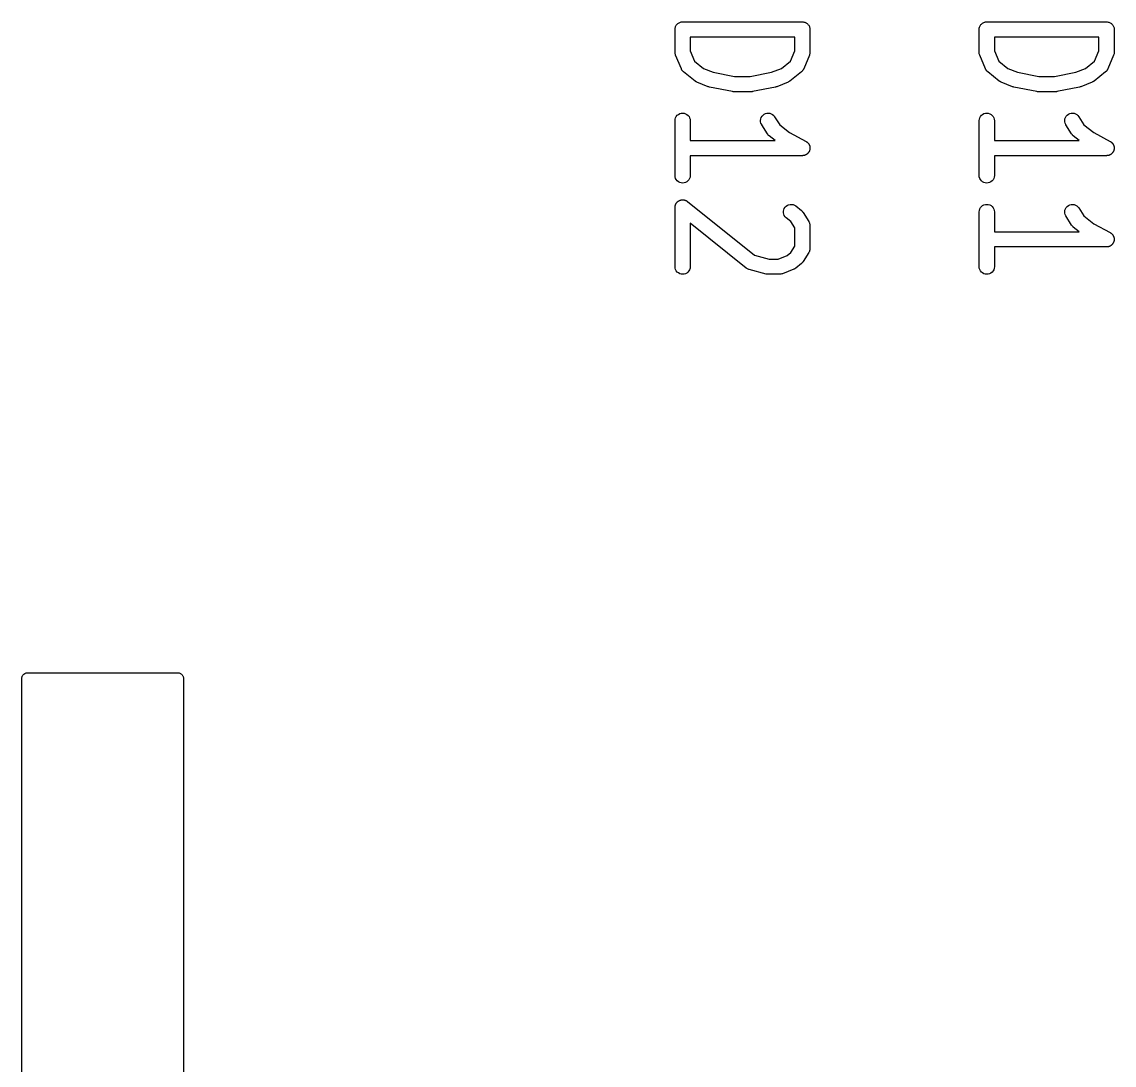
# Model space of a CAD drawing. Extents: x 100 to 142.1, y -108.7 to -91.2.
# Drawn here: x 99.95 to 109.07, y -99.98 to -91.27 of the extents above; entities that cross this region are included whole.
import ezdxf

# ---------------------------------------------------------------- set-up
doc = ezdxf.new("R2010")
doc.units = 0
doc.header["$MEASUREMENT"] = 0
doc.layers.add('BLACK', color=7, linetype='CONTINUOUS')

msp = doc.modelspace()

# ---------------------------------------------------------------- linework, layer by layer
at = {"layer": 'BLACK', "linetype": 'CONTINUOUS'}
for p, q in [((105.409, -91.304), (105.412, -91.2988)), ((105.412, -91.2988), (105.415, -91.2935)), ((105.415, -91.2932), (105.419, -91.2886)), ((105.415, -91.2933), (105.415, -91.2932)), ((105.415, -91.2935), (105.415, -91.2933)), ((105.419, -91.2886), (105.423, -91.284)), ((105.423, -91.2837), (105.428, -91.2799)), ((105.423, -91.2838), (105.423, -91.2837)), ((105.423, -91.284), (105.423, -91.2838)), ((105.428, -91.2799), (105.432, -91.2761)), ((105.432, -91.2761), (105.433, -91.276)), ((105.433, -91.2759), (105.438, -91.2731)), ((105.433, -91.276), (105.433, -91.2759)), ((105.438, -91.2731), (105.443, -91.2703)), ((105.443, -91.2703), (105.444, -91.2703)), ((105.444, -91.2702), (105.45, -91.2685)), ((105.444, -91.2703), (105.444, -91.2702)), ((105.45, -91.2685), (105.455, -91.2667)), ((105.455, -91.2667), (105.456, -91.2667)), ((105.456, -91.2667), (105.462, -91.2661)), ((105.456, -91.2667), (105.456, -91.2667)), ((105.462, -91.2661), (105.468, -91.2655)), ((105.468, -91.2655), (106.468, -91.2655)), ((106.468, -91.2655), (106.468, -91.2655)), ((106.468, -91.2655), (106.468, -91.2655)), ((106.468, -91.2655), (106.469, -91.2655)), ((106.468, -91.2655), (106.468, -91.2655)), ((106.469, -91.2655), (106.474, -91.2662)), ((106.474, -91.2662), (106.48, -91.2668)), ((106.48, -91.2668), (106.481, -91.2669)), ((106.481, -91.2669), (106.481, -91.2669)), ((106.481, -91.2669), (106.487, -91.2687)), ((106.487, -91.2687), (106.492, -91.2705)), ((106.492, -91.2705), (106.492, -91.2706)), ((106.492, -91.2706), (106.493, -91.2707)), ((106.493, -91.2707), (106.498, -91.2735)), ((106.498, -91.2735), (106.503, -91.2764)), ((106.503, -91.2764), (106.503, -91.2765)), ((106.503, -91.2765), (106.503, -91.2766)), ((106.503, -91.2766), (106.508, -91.2805)), ((106.508, -91.2805), (106.513, -91.2843)), ((106.513, -91.2843), (106.513, -91.2845)), ((106.513, -91.2845), (106.513, -91.2846)), ((106.513, -91.2846), (106.517, -91.2893)), ((106.517, -91.2893), (106.521, -91.2939)), ((106.521, -91.2939), (106.521, -91.2941)), ((106.521, -91.2941), (106.521, -91.2943)), ((106.521, -91.2943), (106.524, -91.2996)), ((106.524, -91.2996), (106.526, -91.3048)), ((107.949, -91.304), (107.952, -91.2988)), ((107.952, -91.2988), (107.955, -91.2935)), ((107.955, -91.2932), (107.959, -91.2886)), ((107.955, -91.2933), (107.955, -91.2932)), ((107.955, -91.2935), (107.955, -91.2933)), ((107.959, -91.2886), (107.963, -91.284)), ((107.963, -91.2837), (107.968, -91.2799)), ((107.963, -91.2838), (107.963, -91.2837)), ((107.963, -91.284), (107.963, -91.2838)), ((107.968, -91.2799), (107.972, -91.2761)), ((107.972, -91.2761), (107.973, -91.276)), ((107.973, -91.2759), (107.978, -91.2731)), ((107.973, -91.276), (107.973, -91.2759)), ((107.978, -91.2731), (107.983, -91.2703)), ((107.983, -91.2703), (107.984, -91.2703)), ((107.984, -91.2702), (107.99, -91.2685)), ((107.984, -91.2703), (107.984, -91.2702)), ((107.99, -91.2685), (107.995, -91.2667)), ((107.995, -91.2667), (107.996, -91.2667)), ((107.996, -91.2667), (108.002, -91.2661)), ((107.996, -91.2667), (107.996, -91.2667)), ((108.002, -91.2661), (108.008, -91.2655)), ((108.008, -91.2655), (109.008, -91.2655)), ((109.008, -91.2655), (109.008, -91.2655)), ((109.008, -91.2655), (109.008, -91.2655)), ((109.008, -91.2655), (109.009, -91.2655)), ((109.008, -91.2655), (109.008, -91.2655)), ((109.009, -91.2655), (109.014, -91.2662)), ((109.014, -91.2662), (109.02, -91.2668)), ((109.02, -91.2668), (109.021, -91.2669)), ((109.021, -91.2669), (109.021, -91.2669)), ((109.021, -91.2669), (109.027, -91.2687)), ((109.027, -91.2687), (109.032, -91.2705)), ((109.032, -91.2705), (109.032, -91.2706)), ((109.032, -91.2706), (109.033, -91.2707)), ((109.033, -91.2707), (109.038, -91.2735)), ((109.038, -91.2735), (109.043, -91.2764)), ((109.043, -91.2764), (109.043, -91.2765)), ((109.043, -91.2765), (109.043, -91.2766)), ((109.043, -91.2766), (109.048, -91.2805)), ((109.048, -91.2805), (109.053, -91.2843)), ((109.053, -91.2843), (109.053, -91.2845)), ((109.053, -91.2845), (109.053, -91.2846)), ((109.053, -91.2846), (109.057, -91.2893)), ((109.057, -91.2893), (109.061, -91.2939)), ((109.061, -91.2939), (109.061, -91.2941)), ((109.061, -91.2941), (109.061, -91.2943)), ((109.061, -91.2943), (109.064, -91.2996)), ((109.064, -91.2996), (109.066, -91.3048)), ((105.404, -91.3281), (105.405, -91.3222)), ((105.404, -91.3286), (105.404, -91.3281)), ((105.404, -91.329), (105.404, -91.3286)), ((105.404, -91.3286), (105.404, -91.3286)), ((105.404, -91.3286), (105.404, -91.3286)), ((105.404, -91.5195), (105.404, -91.329)), ((105.405, -91.316), (105.406, -91.3158)), ((105.405, -91.3163), (105.405, -91.316)), ((105.405, -91.3222), (105.405, -91.3163)), ((105.406, -91.3158), (105.407, -91.3101)), ((105.407, -91.3101), (105.409, -91.3044)), ((105.409, -91.3042), (105.409, -91.304)), ((105.409, -91.3044), (105.409, -91.3042)), ((106.526, -91.3048), (106.526, -91.305)), ((106.526, -91.305), (106.526, -91.3052)), ((106.526, -91.3052), (106.528, -91.3109)), ((106.528, -91.3109), (106.53, -91.3167)), ((106.53, -91.3167), (106.53, -91.3169)), ((106.53, -91.3169), (106.53, -91.3171)), ((106.53, -91.3171), (106.531, -91.323)), ((106.531, -91.323), (106.531, -91.329)), ((106.531, -91.329), (106.531, -91.5195)), ((107.944, -91.3281), (107.945, -91.3222)), ((107.944, -91.3286), (107.944, -91.3281)), ((107.944, -91.329), (107.944, -91.3286)), ((107.944, -91.3286), (107.944, -91.3286)), ((107.944, -91.3286), (107.944, -91.3286)), ((107.944, -91.5195), (107.944, -91.329)), ((107.945, -91.316), (107.946, -91.3158)), ((107.945, -91.3163), (107.945, -91.316)), ((107.945, -91.3222), (107.945, -91.3163)), ((107.946, -91.3158), (107.947, -91.3101)), ((107.947, -91.3101), (107.949, -91.3044)), ((107.949, -91.3042), (107.949, -91.304)), ((107.949, -91.3044), (107.949, -91.3042)), ((109.066, -91.3048), (109.066, -91.305)), ((109.066, -91.305), (109.066, -91.3052)), ((109.066, -91.3052), (109.068, -91.3109)), ((109.068, -91.3109), (109.07, -91.3167)), ((109.07, -91.3167), (109.07, -91.3169)), ((109.07, -91.3169), (109.07, -91.3171)), ((109.07, -91.3171), (109.071, -91.323)), ((109.071, -91.323), (109.071, -91.329)), ((109.071, -91.329), (109.071, -91.5195)), ((105.531, -91.3925), (105.531, -91.5068)), ((106.404, -91.3925), (105.531, -91.3925)), ((106.404, -91.5068), (106.404, -91.3925)), ((108.071, -91.3925), (108.071, -91.5068)), ((108.944, -91.3925), (108.071, -91.3925)), ((108.944, -91.5068), (108.944, -91.3925)), ((105.405, -91.5254), (105.404, -91.5195)), ((105.405, -91.5312), (105.405, -91.5254)), ((105.405, -91.5315), (105.405, -91.5312)), ((105.405, -91.5318), (105.405, -91.5315)), ((105.407, -91.5375), (105.405, -91.5318)), ((105.409, -91.5431), (105.407, -91.5375)), ((105.409, -91.5437), (105.409, -91.5431)), ((105.409, -91.5439), (105.409, -91.5437)), ((105.409, -91.5437), (105.409, -91.5437)), ((105.409, -91.5437), (105.409, -91.5437)), ((105.457, -91.6582), (105.409, -91.5439)), ((105.531, -91.5068), (105.568, -91.5944)), ((106.368, -91.5944), (106.404, -91.5068)), ((106.526, -91.5439), (106.479, -91.6582)), ((106.528, -91.5382), (106.526, -91.5439)), ((106.53, -91.5327), (106.528, -91.5382)), ((106.531, -91.5204), (106.53, -91.5262)), ((106.53, -91.5262), (106.53, -91.5321)), ((106.53, -91.5321), (106.53, -91.5324)), ((106.53, -91.5324), (106.53, -91.5327)), ((106.531, -91.5195), (106.531, -91.5197)), ((106.531, -91.5197), (106.531, -91.5197)), ((106.531, -91.5197), (106.531, -91.5198)), ((106.531, -91.5198), (106.531, -91.5204)), ((107.945, -91.5254), (107.944, -91.5195)), ((107.945, -91.5312), (107.945, -91.5254)), ((107.945, -91.5315), (107.945, -91.5312)), ((107.945, -91.5318), (107.945, -91.5315)), ((107.947, -91.5375), (107.945, -91.5318)), ((107.949, -91.5431), (107.947, -91.5375)), ((107.949, -91.5437), (107.949, -91.5431)), ((107.949, -91.5439), (107.949, -91.5437)), ((107.949, -91.5437), (107.949, -91.5437)), ((107.949, -91.5437), (107.949, -91.5437)), ((107.997, -91.6582), (107.949, -91.5439)), ((108.071, -91.5068), (108.108, -91.5944)), ((108.908, -91.5944), (108.944, -91.5068)), ((109.066, -91.5439), (109.019, -91.6582)), ((109.068, -91.5382), (109.066, -91.5439)), ((109.07, -91.5327), (109.068, -91.5382)), ((109.071, -91.5204), (109.07, -91.5262)), ((109.07, -91.5262), (109.07, -91.5321)), ((109.07, -91.5321), (109.07, -91.5324)), ((109.07, -91.5324), (109.07, -91.5327)), ((109.071, -91.5195), (109.071, -91.5197)), ((109.071, -91.5197), (109.071, -91.5197)), ((109.071, -91.5197), (109.071, -91.5198)), ((109.071, -91.5198), (109.071, -91.5204)), ((105.458, -91.6609), (105.457, -91.6582)), ((105.459, -91.6637), (105.458, -91.6609)), ((105.461, -91.6664), (105.459, -91.6637)), ((105.568, -91.5944), (105.643, -91.6545)), ((105.643, -91.6545), (105.724, -91.6869)), ((106.211, -91.6869), (106.292, -91.6545)), ((106.292, -91.6545), (106.368, -91.5944)), ((106.476, -91.6645), (106.474, -91.6671)), ((106.477, -91.6617), (106.476, -91.6645)), ((106.478, -91.659), (106.477, -91.6617)), ((106.479, -91.6582), (106.478, -91.659)), ((107.998, -91.6609), (107.997, -91.6582)), ((107.999, -91.6637), (107.998, -91.6609)), ((108.001, -91.6664), (107.999, -91.6637)), ((108.108, -91.5944), (108.183, -91.6545)), ((108.183, -91.6545), (108.264, -91.6869)), ((108.751, -91.6869), (108.832, -91.6545)), ((108.832, -91.6545), (108.908, -91.5944)), ((109.016, -91.6645), (109.014, -91.6671)), ((109.017, -91.6617), (109.016, -91.6645)), ((109.018, -91.659), (109.017, -91.6617)), ((109.019, -91.6582), (109.018, -91.659)), ((105.462, -91.6691), (105.461, -91.6664)), ((105.464, -91.6715), (105.462, -91.6691)), ((105.466, -91.674), (105.464, -91.6715)), ((105.468, -91.6763), (105.466, -91.674)), ((105.47, -91.6787), (105.468, -91.6763)), ((105.473, -91.6806), (105.47, -91.6787)), ((105.475, -91.6828), (105.473, -91.6806)), ((105.476, -91.6834), (105.475, -91.6828)), ((105.571, -91.7596), (105.476, -91.6834)), ((105.724, -91.6869), (105.902, -91.7227)), ((105.902, -91.7227), (106.033, -91.7227)), ((106.033, -91.7227), (106.211, -91.6869)), ((106.46, -91.6834), (106.364, -91.7596)), ((106.462, -91.6812), (106.46, -91.6834)), ((106.464, -91.6793), (106.462, -91.6812)), ((106.466, -91.6769), (106.464, -91.6793)), ((106.469, -91.6747), (106.466, -91.6769)), ((106.47, -91.6722), (106.469, -91.6747)), ((106.472, -91.6699), (106.47, -91.6722)), ((106.474, -91.6671), (106.472, -91.6699)), ((108.002, -91.6691), (108.001, -91.6664)), ((108.004, -91.6715), (108.002, -91.6691)), ((108.006, -91.674), (108.004, -91.6715)), ((108.008, -91.6763), (108.006, -91.674)), ((108.01, -91.6787), (108.008, -91.6763)), ((108.013, -91.6806), (108.01, -91.6787)), ((108.015, -91.6828), (108.013, -91.6806)), ((108.016, -91.6834), (108.015, -91.6828)), ((108.111, -91.7596), (108.016, -91.6834)), ((108.264, -91.6869), (108.442, -91.7227)), ((108.442, -91.7227), (108.573, -91.7227)), ((108.573, -91.7227), (108.751, -91.6869)), ((109, -91.6834), (108.904, -91.7596)), ((109.002, -91.6812), (109, -91.6834)), ((109.004, -91.6793), (109.002, -91.6812)), ((109.006, -91.6769), (109.004, -91.6793)), ((109.009, -91.6747), (109.006, -91.6769)), ((109.01, -91.6722), (109.009, -91.6747)), ((109.012, -91.6699), (109.01, -91.6722)), ((109.014, -91.6671), (109.012, -91.6699)), ((105.573, -91.761), (105.571, -91.7596)), ((105.575, -91.7627), (105.573, -91.761)), ((105.578, -91.7644), (105.575, -91.7627)), ((105.581, -91.7663), (105.578, -91.7644)), ((105.584, -91.7673), (105.581, -91.7663)), ((105.586, -91.7686), (105.584, -91.7673)), ((105.587, -91.7689), (105.586, -91.7686)), ((105.682, -91.807), (105.587, -91.7689)), ((105.687, -91.8085), (105.682, -91.807)), ((105.692, -91.8102), (105.687, -91.8085)), ((105.693, -91.8103), (105.692, -91.8102)), ((105.884, -91.8484), (105.693, -91.8103)), ((105.89, -91.849), (105.884, -91.8484)), ((106.052, -91.8484), (106.051, -91.8485)), ((106.242, -91.8103), (106.052, -91.8484)), ((106.247, -91.8088), (106.242, -91.8103)), ((106.252, -91.8074), (106.247, -91.8088)), ((106.253, -91.807), (106.252, -91.8074)), ((106.348, -91.7689), (106.253, -91.807)), ((106.351, -91.7677), (106.348, -91.7689)), ((106.353, -91.7667), (106.351, -91.7677)), ((106.356, -91.7649), (106.353, -91.7667)), ((106.359, -91.7632), (106.356, -91.7649)), ((106.361, -91.7615), (106.359, -91.7632)), ((106.364, -91.7601), (106.361, -91.7615)), ((106.364, -91.7596), (106.364, -91.7601)), ((108.113, -91.761), (108.111, -91.7596)), ((108.115, -91.7627), (108.113, -91.761)), ((108.118, -91.7644), (108.115, -91.7627)), ((108.121, -91.7663), (108.118, -91.7644)), ((108.124, -91.7673), (108.121, -91.7663)), ((108.126, -91.7686), (108.124, -91.7673)), ((108.127, -91.7689), (108.126, -91.7686)), ((108.222, -91.807), (108.127, -91.7689)), ((108.227, -91.8085), (108.222, -91.807)), ((108.232, -91.8102), (108.227, -91.8085)), ((108.233, -91.8103), (108.232, -91.8102)), ((108.424, -91.8484), (108.233, -91.8103)), ((108.43, -91.849), (108.424, -91.8484)), ((108.592, -91.8484), (108.591, -91.8485)), ((108.782, -91.8103), (108.592, -91.8484)), ((108.787, -91.8088), (108.782, -91.8103)), ((108.792, -91.8074), (108.787, -91.8088)), ((108.793, -91.807), (108.792, -91.8074)), ((108.888, -91.7689), (108.793, -91.807)), ((108.891, -91.7677), (108.888, -91.7689)), ((108.893, -91.7667), (108.891, -91.7677)), ((108.896, -91.7649), (108.893, -91.7667)), ((108.899, -91.7632), (108.896, -91.7649)), ((108.901, -91.7615), (108.899, -91.7632)), ((108.904, -91.7601), (108.901, -91.7615)), ((108.904, -91.7596), (108.904, -91.7601)), ((105.895, -91.8497), (105.89, -91.849)), ((105.896, -91.8497), (105.895, -91.8497)), ((106.039, -91.8497), (105.896, -91.8497)), ((105.896, -91.8497), (105.896, -91.8497)), ((105.896, -91.8497), (105.896, -91.8497)), ((105.896, -91.8497), (105.896, -91.8497)), ((106.045, -91.8491), (106.039, -91.8497)), ((106.051, -91.8486), (106.045, -91.8491)), ((106.051, -91.8485), (106.051, -91.8485)), ((106.051, -91.8485), (106.051, -91.8485)), ((106.051, -91.8485), (106.051, -91.8486)), ((108.435, -91.8497), (108.43, -91.849)), ((108.436, -91.8497), (108.435, -91.8497)), ((108.579, -91.8497), (108.436, -91.8497)), ((108.436, -91.8497), (108.436, -91.8497)), ((108.436, -91.8497), (108.436, -91.8497)), ((108.436, -91.8497), (108.436, -91.8497)), ((108.585, -91.8491), (108.579, -91.8497)), ((108.591, -91.8486), (108.585, -91.8491)), ((108.591, -91.8485), (108.591, -91.8485)), ((108.591, -91.8485), (108.591, -91.8485)), ((108.591, -91.8485), (108.591, -91.8486)), ((105.444, -92.0321), (105.456, -92.0286)), ((105.456, -92.0286), (105.468, -92.0274)), ((105.468, -92.0274), (105.48, -92.0287)), ((105.48, -92.0287), (105.492, -92.0324)), ((106.16, -92.0314), (106.172, -92.0282)), ((106.172, -92.0282), (106.184, -92.0275)), ((106.184, -92.0275), (106.196, -92.0291)), ((106.196, -92.0291), (106.208, -92.0331)), ((107.984, -92.0321), (107.996, -92.0286)), ((107.996, -92.0286), (108.008, -92.0274)), ((108.008, -92.0274), (108.02, -92.0287)), ((108.02, -92.0287), (108.032, -92.0324)), ((108.7, -92.0314), (108.712, -92.0282)), ((108.712, -92.0282), (108.724, -92.0275)), ((108.724, -92.0275), (108.736, -92.0291)), ((108.736, -92.0291), (108.748, -92.0331)), ((105.404, -92.09), (105.406, -92.0777)), ((105.404, -92.0909), (105.404, -92.09)), ((105.404, -92.5481), (105.404, -92.0909)), ((105.406, -92.0777), (105.409, -92.0659)), ((105.409, -92.0659), (105.415, -92.0551)), ((105.415, -92.0551), (105.423, -92.0456)), ((105.423, -92.0456), (105.433, -92.0378)), ((105.433, -92.0378), (105.444, -92.0321)), ((105.492, -92.0324), (105.503, -92.0383)), ((105.503, -92.0383), (105.513, -92.0462)), ((105.513, -92.0462), (105.521, -92.0558)), ((105.521, -92.0558), (105.526, -92.0667)), ((105.526, -92.0667), (105.53, -92.0786)), ((105.53, -92.0786), (105.531, -92.0909)), ((105.531, -92.0909), (105.531, -92.256)), ((106.118, -92.0883), (106.12, -92.076)), ((106.119, -92.1007), (106.118, -92.0883)), ((106.122, -92.1127), (106.119, -92.1007)), ((106.12, -92.076), (106.124, -92.0643)), ((106.128, -92.1238), (106.122, -92.1127)), ((106.124, -92.0643), (106.131, -92.0536)), ((106.131, -92.0536), (106.139, -92.0443)), ((106.139, -92.0443), (106.149, -92.0368)), ((106.149, -92.0368), (106.16, -92.0314)), ((106.208, -92.0331), (106.219, -92.0393)), ((106.219, -92.0393), (106.228, -92.0475)), ((106.228, -92.0475), (106.236, -92.0573)), ((106.236, -92.0573), (106.278, -92.1243)), ((107.944, -92.09), (107.946, -92.0777)), ((107.944, -92.0909), (107.944, -92.09)), ((107.944, -92.5481), (107.944, -92.0909)), ((107.946, -92.0777), (107.949, -92.0659)), ((107.949, -92.0659), (107.955, -92.0551)), ((107.955, -92.0551), (107.963, -92.0456)), ((107.963, -92.0456), (107.973, -92.0378)), ((107.973, -92.0378), (107.984, -92.0321)), ((108.032, -92.0324), (108.043, -92.0383)), ((108.043, -92.0383), (108.053, -92.0462)), ((108.053, -92.0462), (108.061, -92.0558)), ((108.061, -92.0558), (108.066, -92.0667)), ((108.066, -92.0667), (108.07, -92.0786)), ((108.07, -92.0786), (108.071, -92.0909)), ((108.071, -92.0909), (108.071, -92.256)), ((108.658, -92.0883), (108.66, -92.076)), ((108.659, -92.1007), (108.658, -92.0883)), ((108.662, -92.1127), (108.659, -92.1007)), ((108.66, -92.076), (108.664, -92.0643)), ((108.668, -92.1238), (108.662, -92.1127)), ((108.664, -92.0643), (108.671, -92.0536)), ((108.671, -92.0536), (108.679, -92.0443)), ((108.679, -92.0443), (108.689, -92.0368)), ((108.689, -92.0368), (108.7, -92.0314)), ((108.748, -92.0331), (108.759, -92.0393)), ((108.759, -92.0393), (108.768, -92.0475)), ((108.768, -92.0475), (108.776, -92.0573)), ((108.776, -92.0573), (108.818, -92.1243)), ((106.128, -92.1246), (106.128, -92.1238)), ((106.176, -92.2008), (106.128, -92.1246)), ((106.178, -92.204), (106.176, -92.2008)), ((106.18, -92.2074), (106.178, -92.204)), ((106.182, -92.2089), (106.18, -92.2074)), ((106.183, -92.2106), (106.182, -92.2089)), ((106.186, -92.2133), (106.183, -92.2106)), ((106.189, -92.2161), (106.186, -92.2133)), ((106.278, -92.1243), (106.36, -92.1901)), ((106.36, -92.1901), (106.498, -92.2635)), ((108.668, -92.1246), (108.668, -92.1238)), ((108.716, -92.2008), (108.668, -92.1246)), ((108.718, -92.204), (108.716, -92.2008)), ((108.72, -92.2074), (108.718, -92.204)), ((108.722, -92.2089), (108.72, -92.2074)), ((108.723, -92.2106), (108.722, -92.2089)), ((108.726, -92.2133), (108.723, -92.2106)), ((108.729, -92.2161), (108.726, -92.2133)), ((108.818, -92.1243), (108.9, -92.1901)), ((108.9, -92.1901), (109.038, -92.2635)), ((105.531, -92.256), (106.239, -92.256)), ((106.19, -92.2167), (106.189, -92.2161)), ((106.239, -92.256), (106.19, -92.2167)), ((106.498, -92.2635), (106.498, -92.2639)), ((106.498, -92.2639), (106.501, -92.2656)), ((106.501, -92.2656), (106.503, -92.2671)), ((106.503, -92.2671), (106.506, -92.2691)), ((106.506, -92.2691), (106.508, -92.2709)), ((106.508, -92.2709), (106.511, -92.2731)), ((106.511, -92.2731), (106.513, -92.2751)), ((106.513, -92.2751), (106.515, -92.2775)), ((106.515, -92.2775), (106.517, -92.2798)), ((106.517, -92.2798), (106.519, -92.2823)), ((106.519, -92.2823), (106.521, -92.2847)), ((106.521, -92.2847), (106.522, -92.2875)), ((106.522, -92.2875), (106.524, -92.2902)), ((106.524, -92.2902), (106.525, -92.293)), ((106.525, -92.293), (106.526, -92.2957)), ((106.526, -92.2957), (106.527, -92.2987)), ((106.527, -92.2987), (106.529, -92.3016)), ((106.529, -92.3016), (106.529, -92.3047)), ((108.071, -92.256), (108.779, -92.256)), ((108.73, -92.2167), (108.729, -92.2161)), ((108.779, -92.256), (108.73, -92.2167)), ((109.038, -92.2635), (109.038, -92.2639)), ((109.038, -92.2639), (109.041, -92.2656)), ((109.041, -92.2656), (109.043, -92.2671)), ((109.043, -92.2671), (109.046, -92.2691)), ((109.046, -92.2691), (109.048, -92.2709)), ((109.048, -92.2709), (109.051, -92.2731)), ((109.051, -92.2731), (109.053, -92.2751)), ((109.053, -92.2751), (109.055, -92.2775)), ((109.055, -92.2775), (109.057, -92.2798)), ((109.057, -92.2798), (109.059, -92.2823)), ((109.059, -92.2823), (109.061, -92.2847)), ((109.061, -92.2847), (109.062, -92.2875)), ((109.062, -92.2875), (109.064, -92.2902)), ((109.064, -92.2902), (109.065, -92.293)), ((109.065, -92.293), (109.066, -92.2957)), ((109.066, -92.2957), (109.067, -92.2987)), ((109.067, -92.2987), (109.069, -92.3016)), ((109.069, -92.3016), (109.069, -92.3047)), ((106.468, -92.383), (105.531, -92.383)), ((105.531, -92.383), (105.531, -92.5481)), ((106.471, -92.3827), (106.468, -92.383)), ((106.474, -92.3827), (106.471, -92.3827)), ((106.477, -92.3821), (106.474, -92.3827)), ((106.48, -92.3818), (106.477, -92.3821)), ((106.483, -92.3809), (106.48, -92.3818)), ((106.486, -92.3803), (106.483, -92.3809)), ((106.489, -92.3791), (106.486, -92.3803)), ((106.492, -92.3782), (106.489, -92.3791)), ((106.495, -92.3768), (106.492, -92.3782)), ((106.497, -92.3756), (106.495, -92.3768)), ((106.5, -92.3739), (106.497, -92.3756)), ((106.503, -92.3724), (106.5, -92.3739)), ((106.505, -92.3705), (106.503, -92.3724)), ((106.508, -92.3688), (106.505, -92.3705)), ((106.51, -92.3665), (106.508, -92.3688)), ((106.512, -92.3646), (106.51, -92.3665)), ((106.514, -92.3622), (106.512, -92.3646)), ((106.516, -92.36), (106.514, -92.3622)), ((106.518, -92.3574), (106.516, -92.36)), ((106.52, -92.355), (106.518, -92.3574)), ((106.522, -92.3523), (106.52, -92.355)), ((106.523, -92.3498), (106.522, -92.3523)), ((106.525, -92.3469), (106.523, -92.3498)), ((106.526, -92.3441), (106.525, -92.3469)), ((106.527, -92.3412), (106.526, -92.3441)), ((106.528, -92.3384), (106.527, -92.3412)), ((106.529, -92.3353), (106.528, -92.3384)), ((106.529, -92.3047), (106.53, -92.3076)), ((106.53, -92.3323), (106.529, -92.3353)), ((106.53, -92.3076), (106.53, -92.3107)), ((106.53, -92.3107), (106.531, -92.3138)), ((106.531, -92.3262), (106.53, -92.3292)), ((106.53, -92.3292), (106.53, -92.3323)), ((106.531, -92.3138), (106.531, -92.3169)), ((106.531, -92.3169), (106.531, -92.3199)), ((106.531, -92.3199), (106.531, -92.3231)), ((106.531, -92.3231), (106.531, -92.3262)), ((109.008, -92.383), (108.071, -92.383)), ((108.071, -92.383), (108.071, -92.5481)), ((109.011, -92.3827), (109.008, -92.383)), ((109.014, -92.3827), (109.011, -92.3827)), ((109.017, -92.3821), (109.014, -92.3827)), ((109.02, -92.3818), (109.017, -92.3821)), ((109.023, -92.3809), (109.02, -92.3818)), ((109.026, -92.3803), (109.023, -92.3809)), ((109.029, -92.3791), (109.026, -92.3803)), ((109.032, -92.3782), (109.029, -92.3791)), ((109.035, -92.3768), (109.032, -92.3782)), ((109.037, -92.3756), (109.035, -92.3768)), ((109.04, -92.3739), (109.037, -92.3756)), ((109.043, -92.3724), (109.04, -92.3739)), ((109.045, -92.3705), (109.043, -92.3724)), ((109.048, -92.3688), (109.045, -92.3705)), ((109.05, -92.3665), (109.048, -92.3688)), ((109.052, -92.3646), (109.05, -92.3665)), ((109.054, -92.3622), (109.052, -92.3646)), ((109.056, -92.36), (109.054, -92.3622)), ((109.058, -92.3574), (109.056, -92.36)), ((109.06, -92.355), (109.058, -92.3574)), ((109.062, -92.3523), (109.06, -92.355)), ((109.063, -92.3498), (109.062, -92.3523)), ((109.065, -92.3469), (109.063, -92.3498)), ((109.066, -92.3441), (109.065, -92.3469)), ((109.067, -92.3412), (109.066, -92.3441)), ((109.068, -92.3384), (109.067, -92.3412)), ((109.069, -92.3353), (109.068, -92.3384)), ((109.069, -92.3047), (109.07, -92.3076)), ((109.07, -92.3323), (109.069, -92.3353)), ((109.07, -92.3076), (109.07, -92.3107)), ((109.07, -92.3107), (109.071, -92.3138)), ((109.071, -92.3262), (109.07, -92.3292)), ((109.07, -92.3292), (109.07, -92.3323)), ((109.071, -92.3138), (109.071, -92.3169)), ((109.071, -92.3169), (109.071, -92.3199)), ((109.071, -92.3199), (109.071, -92.3231)), ((109.071, -92.3231), (109.071, -92.3262)), ((105.405, -92.5604), (105.404, -92.5481)), ((105.409, -92.5723), (105.405, -92.5604)), ((105.415, -92.5832), (105.409, -92.5723)), ((105.526, -92.5731), (105.52, -92.5839)), ((105.53, -92.5613), (105.526, -92.5731)), ((105.531, -92.549), (105.53, -92.5613)), ((105.531, -92.5481), (105.531, -92.549)), ((107.945, -92.5604), (107.944, -92.5481)), ((107.949, -92.5723), (107.945, -92.5604)), ((107.955, -92.5832), (107.949, -92.5723)), ((108.066, -92.5731), (108.06, -92.5839)), ((108.07, -92.5613), (108.066, -92.5731)), ((108.071, -92.549), (108.07, -92.5613)), ((108.071, -92.5481), (108.071, -92.549)), ((105.423, -92.5928), (105.415, -92.5832)), ((105.432, -92.6007), (105.423, -92.5928)), ((105.443, -92.6066), (105.432, -92.6007)), ((105.455, -92.6103), (105.443, -92.6066)), ((105.467, -92.6116), (105.455, -92.6103)), ((105.48, -92.6104), (105.467, -92.6116)), ((105.491, -92.6069), (105.48, -92.6104)), ((105.502, -92.6012), (105.491, -92.6069)), ((105.512, -92.5934), (105.502, -92.6012)), ((105.52, -92.5839), (105.512, -92.5934)), ((107.963, -92.5928), (107.955, -92.5832)), ((107.972, -92.6007), (107.963, -92.5928)), ((107.983, -92.6066), (107.972, -92.6007)), ((107.995, -92.6103), (107.983, -92.6066)), ((108.007, -92.6116), (107.995, -92.6103)), ((108.02, -92.6104), (108.007, -92.6116)), ((108.031, -92.6069), (108.02, -92.6104)), ((108.042, -92.6012), (108.031, -92.6069)), ((108.052, -92.5934), (108.042, -92.6012)), ((108.06, -92.5839), (108.052, -92.5934)), ((105.433, -92.7616), (105.435, -92.7604)), ((105.435, -92.7604), (105.437, -92.759)), ((105.437, -92.759), (105.441, -92.7575)), ((105.441, -92.7575), (105.444, -92.7559)), ((105.444, -92.7559), (105.446, -92.7551)), ((105.446, -92.7551), (105.449, -92.7541)), ((105.449, -92.7541), (105.452, -92.7534)), ((105.452, -92.7534), (105.456, -92.7524)), ((105.456, -92.7524), (105.458, -92.7521)), ((105.458, -92.7521), (105.461, -92.7516)), ((105.461, -92.7516), (105.464, -92.7516)), ((105.464, -92.7516), (105.468, -92.7512)), ((105.468, -92.7512), (105.471, -92.7515)), ((105.471, -92.7515), (105.473, -92.7515)), ((105.473, -92.7515), (105.477, -92.7522)), ((105.477, -92.7522), (105.48, -92.7525)), ((105.48, -92.7525), (105.483, -92.7533)), ((105.483, -92.7533), (105.485, -92.7538)), ((105.485, -92.7538), (105.489, -92.7551)), ((105.489, -92.7551), (105.492, -92.7562)), ((105.492, -92.7562), (105.494, -92.7574)), ((105.494, -92.7574), (105.497, -92.7584)), ((105.497, -92.7584), (105.5, -92.7604)), ((105.5, -92.7604), (105.503, -92.7621)), ((105.404, -92.8087), (105.405, -92.8051)), ((105.404, -92.8113), (105.404, -92.8087)), ((105.404, -92.8139), (105.404, -92.8113)), ((105.404, -92.8147), (105.404, -92.8139)), ((105.404, -93.31), (105.404, -92.8147)), ((105.405, -92.8051), (105.406, -92.8015)), ((105.406, -92.7991), (105.407, -92.7965)), ((105.406, -92.8015), (105.406, -92.7991)), ((105.407, -92.7965), (105.408, -92.7932)), ((105.408, -92.7932), (105.409, -92.7897)), ((105.409, -92.7897), (105.41, -92.7875)), ((105.41, -92.7875), (105.411, -92.7851)), ((105.411, -92.7851), (105.413, -92.782)), ((105.413, -92.782), (105.415, -92.7789)), ((105.415, -92.7789), (105.417, -92.7769)), ((105.417, -92.7769), (105.418, -92.7747)), ((105.418, -92.7747), (105.421, -92.7722)), ((105.421, -92.7722), (105.423, -92.7694)), ((105.423, -92.7694), (105.425, -92.7677)), ((105.425, -92.7677), (105.427, -92.7659)), ((105.427, -92.7659), (105.43, -92.7639)), ((105.43, -92.7639), (105.433, -92.7616)), ((105.503, -92.7621), (105.505, -92.7637)), ((105.505, -92.7637), (105.507, -92.7652)), ((105.507, -92.7652), (106.068, -93.214)), ((106.309, -92.8468), (106.312, -92.8346)), ((106.309, -92.8592), (106.309, -92.8468)), ((106.312, -92.8346), (106.316, -92.8232)), ((106.316, -92.8232), (106.323, -92.8128)), ((106.323, -92.8128), (106.332, -92.804)), ((106.332, -92.804), (106.342, -92.7971)), ((106.342, -92.7971), (106.353, -92.7922)), ((106.353, -92.7922), (106.366, -92.7897)), ((106.366, -92.7897), (106.378, -92.7896)), ((106.378, -92.7896), (106.39, -92.7919)), ((106.39, -92.7919), (106.402, -92.7965)), ((106.402, -92.7965), (106.412, -92.8032)), ((106.412, -92.8032), (106.46, -92.8413)), ((106.46, -92.8413), (106.46, -92.8419)), ((106.46, -92.8419), (106.463, -92.8448)), ((106.463, -92.8448), (106.466, -92.8475)), ((106.466, -92.8475), (106.468, -92.8492)), ((106.468, -92.8492), (106.469, -92.8507)), ((106.469, -92.8507), (106.471, -92.8541)), ((107.944, -92.8519), (107.946, -92.8396)), ((107.946, -92.8396), (107.949, -92.8278)), ((107.949, -92.8278), (107.955, -92.817)), ((107.955, -92.817), (107.963, -92.8075)), ((107.963, -92.8075), (107.973, -92.7997)), ((107.973, -92.7997), (107.984, -92.794)), ((107.984, -92.794), (107.996, -92.7905)), ((107.996, -92.7905), (108.008, -92.7893)), ((108.008, -92.7893), (108.02, -92.7906)), ((108.02, -92.7906), (108.032, -92.7943)), ((108.032, -92.7943), (108.043, -92.8002)), ((108.043, -92.8002), (108.053, -92.8081)), ((108.053, -92.8081), (108.061, -92.8177)), ((108.061, -92.8177), (108.066, -92.8286)), ((108.066, -92.8286), (108.07, -92.8405)), ((108.07, -92.8405), (108.071, -92.8528)), ((108.658, -92.8502), (108.66, -92.8379)), ((108.659, -92.8626), (108.658, -92.8502)), ((108.66, -92.8379), (108.664, -92.8262)), ((108.664, -92.8262), (108.671, -92.8155)), ((108.671, -92.8155), (108.679, -92.8062)), ((108.679, -92.8062), (108.689, -92.7988)), ((108.689, -92.7988), (108.7, -92.7933)), ((108.7, -92.7933), (108.712, -92.7902)), ((108.712, -92.7902), (108.724, -92.7894)), ((108.724, -92.7894), (108.736, -92.791)), ((108.736, -92.791), (108.748, -92.795)), ((108.748, -92.795), (108.759, -92.8012)), ((108.759, -92.8012), (108.768, -92.8094)), ((108.768, -92.8094), (108.776, -92.8192)), ((108.776, -92.8192), (108.818, -92.8862)), ((106.312, -92.8713), (106.309, -92.8592)), ((106.316, -92.8828), (106.312, -92.8713)), ((106.323, -92.8931), (106.316, -92.8828)), ((106.332, -92.9019), (106.323, -92.8931)), ((106.333, -92.9024), (106.332, -92.9019)), ((106.372, -92.9338), (106.333, -92.9024)), ((106.404, -92.9853), (106.372, -92.9338)), ((106.471, -92.8541), (106.474, -92.8573)), ((106.474, -92.8573), (106.521, -92.9335)), ((106.521, -92.9335), (106.522, -92.9342)), ((106.522, -92.9342), (106.524, -92.9386)), ((106.524, -92.9386), (106.526, -92.9429)), ((106.526, -92.9429), (106.527, -92.9442)), ((107.944, -92.8528), (107.944, -92.8519)), ((107.944, -93.31), (107.944, -92.8528)), ((108.071, -92.8528), (108.071, -93.0179)), ((108.662, -92.8746), (108.659, -92.8626)), ((108.668, -92.8857), (108.662, -92.8746)), ((108.668, -92.8865), (108.668, -92.8857)), ((108.716, -92.9627), (108.668, -92.8865)), ((108.818, -92.8862), (108.9, -92.952)), ((105.999, -93.3215), (105.531, -92.9469)), ((105.531, -92.9469), (105.531, -93.31)), ((106.404, -93.1394), (106.404, -92.9853)), ((106.527, -92.9442), (106.527, -92.9454)), ((106.527, -92.9454), (106.528, -92.9501)), ((106.528, -92.9501), (106.53, -92.9548)), ((106.53, -92.9548), (106.53, -92.9561)), ((106.53, -92.9561), (106.53, -92.9574)), ((106.53, -92.9574), (106.531, -92.9623)), ((106.531, -92.9623), (106.531, -92.9671)), ((106.531, -92.9671), (106.531, -93.1576)), ((108.071, -93.0179), (108.779, -93.0179)), ((108.718, -92.9659), (108.716, -92.9627)), ((108.72, -92.9693), (108.718, -92.9659)), ((108.722, -92.9708), (108.72, -92.9693)), ((108.723, -92.9725), (108.722, -92.9708)), ((108.726, -92.9752), (108.723, -92.9725)), ((108.729, -92.9781), (108.726, -92.9752)), ((108.73, -92.9786), (108.729, -92.9781)), ((108.779, -93.0179), (108.73, -92.9786)), ((108.9, -92.952), (109.038, -93.0254)), ((109.038, -93.0254), (109.038, -93.0258)), ((109.038, -93.0258), (109.041, -93.0275)), ((109.041, -93.0275), (109.043, -93.029)), ((109.043, -93.029), (109.046, -93.031)), ((109.046, -93.031), (109.048, -93.0328)), ((109.048, -93.0328), (109.051, -93.035)), ((109.051, -93.035), (109.053, -93.037)), ((109.054, -93.1241), (109.052, -93.1265)), ((109.053, -93.037), (109.055, -93.0394)), ((109.056, -93.1219), (109.054, -93.1241)), ((109.055, -93.0394), (109.057, -93.0417)), ((109.058, -93.1193), (109.056, -93.1219)), ((109.057, -93.0417), (109.059, -93.0442)), ((109.06, -93.1169), (109.058, -93.1193)), ((109.059, -93.0442), (109.061, -93.0466)), ((109.062, -93.1142), (109.06, -93.1169)), ((109.061, -93.0466), (109.062, -93.0494)), ((109.062, -93.0494), (109.064, -93.0521)), ((109.063, -93.1117), (109.062, -93.1142)), ((109.065, -93.1088), (109.063, -93.1117)), ((109.064, -93.0521), (109.065, -93.0549)), ((109.065, -93.0549), (109.066, -93.0576)), ((109.066, -93.106), (109.065, -93.1088)), ((109.066, -93.0576), (109.067, -93.0606)), ((109.067, -93.1031), (109.066, -93.106)), ((109.067, -93.0606), (109.069, -93.0636)), ((109.068, -93.1003), (109.067, -93.1031)), ((109.069, -93.0972), (109.068, -93.1003)), ((109.069, -93.0636), (109.069, -93.0666)), ((109.069, -93.0666), (109.07, -93.0695)), ((109.07, -93.0942), (109.069, -93.0972)), ((109.07, -93.0695), (109.07, -93.0726)), ((109.07, -93.0726), (109.071, -93.0757)), ((109.071, -93.0881), (109.07, -93.0911)), ((109.07, -93.0911), (109.07, -93.0942)), ((109.071, -93.0757), (109.071, -93.0788)), ((109.071, -93.0788), (109.071, -93.0819)), ((109.071, -93.0819), (109.071, -93.085)), ((109.071, -93.085), (109.071, -93.0881)), ((106.068, -93.214), (106.19, -93.2465)), ((106.265, -93.2465), (106.34, -93.2164)), ((106.34, -93.2164), (106.372, -93.191)), ((106.372, -93.191), (106.404, -93.1394)), ((106.521, -93.1913), (106.474, -93.2674)), ((106.524, -93.1869), (106.521, -93.1913)), ((106.526, -93.1826), (106.524, -93.1869)), ((106.527, -93.1802), (106.526, -93.1813)), ((106.526, -93.1813), (106.526, -93.1826)), ((106.528, -93.1754), (106.527, -93.1802)), ((106.53, -93.1708), (106.528, -93.1754)), ((106.531, -93.1633), (106.53, -93.1682)), ((106.53, -93.1682), (106.53, -93.1695)), ((106.53, -93.1695), (106.53, -93.1708)), ((106.531, -93.1576), (106.531, -93.1585)), ((106.531, -93.1585), (106.531, -93.1633)), ((109.008, -93.1449), (108.071, -93.1449)), ((108.071, -93.1449), (108.071, -93.31)), ((109.011, -93.1446), (109.008, -93.1449)), ((109.014, -93.1446), (109.011, -93.1446)), ((109.017, -93.144), (109.014, -93.1446)), ((109.02, -93.1437), (109.017, -93.144)), ((109.023, -93.1428), (109.02, -93.1437)), ((109.026, -93.1422), (109.023, -93.1428)), ((109.029, -93.141), (109.026, -93.1422)), ((109.032, -93.1401), (109.029, -93.141)), ((109.035, -93.1387), (109.032, -93.1401)), ((109.037, -93.1375), (109.035, -93.1387)), ((109.04, -93.1358), (109.037, -93.1375)), ((109.043, -93.1343), (109.04, -93.1358)), ((109.045, -93.1324), (109.043, -93.1343)), ((109.048, -93.1307), (109.045, -93.1324)), ((109.05, -93.1285), (109.048, -93.1307)), ((109.052, -93.1265), (109.05, -93.1285)), ((106.19, -93.2465), (106.265, -93.2465)), ((106.46, -93.2834), (106.412, -93.3215)), ((106.463, -93.2805), (106.46, -93.2834)), ((106.466, -93.2779), (106.463, -93.2805)), ((106.467, -93.2762), (106.466, -93.2779)), ((106.469, -93.2747), (106.467, -93.2762)), ((106.471, -93.2714), (106.469, -93.2747)), ((106.473, -93.2682), (106.471, -93.2714)), ((106.474, -93.2674), (106.473, -93.2682)), ((105.405, -93.3223), (105.404, -93.31)), ((105.409, -93.3342), (105.405, -93.3223)), ((105.415, -93.3451), (105.409, -93.3342)), ((105.423, -93.3547), (105.415, -93.3451)), ((105.432, -93.3626), (105.423, -93.3547)), ((105.443, -93.3685), (105.432, -93.3626)), ((105.455, -93.3722), (105.443, -93.3685)), ((105.467, -93.3735), (105.455, -93.3722)), ((105.48, -93.3724), (105.467, -93.3735)), ((105.491, -93.3689), (105.48, -93.3724)), ((105.502, -93.3631), (105.491, -93.3689)), ((105.512, -93.3553), (105.502, -93.3631)), ((105.52, -93.3459), (105.512, -93.3553)), ((105.526, -93.335), (105.52, -93.3459)), ((105.53, -93.3232), (105.526, -93.335)), ((105.531, -93.3109), (105.53, -93.3232)), ((105.531, -93.31), (105.531, -93.3109)), ((106, -93.3216), (105.999, -93.3215)), ((106, -93.3218), (106, -93.3216)), ((106.005, -93.325), (106, -93.3218)), ((106.01, -93.3282), (106.005, -93.325)), ((106.01, -93.3283), (106.01, -93.3282)), ((106.01, -93.3285), (106.01, -93.3283)), ((106.016, -93.3306), (106.01, -93.3285)), ((106.021, -93.3328), (106.016, -93.3306)), ((106.022, -93.3329), (106.021, -93.3328)), ((106.022, -93.333), (106.022, -93.3329)), ((106.023, -93.3332), (106.022, -93.333)), ((106.166, -93.3713), (106.023, -93.3332)), ((106.167, -93.3716), (106.166, -93.3713)), ((106.169, -93.3721), (106.167, -93.3716)), ((106.173, -93.3726), (106.169, -93.3721)), ((106.178, -93.3733), (106.173, -93.3726)), ((106.179, -93.3733), (106.178, -93.3733)), ((106.181, -93.3735), (106.179, -93.3733)), ((106.182, -93.3735), (106.181, -93.3735)), ((106.277, -93.3735), (106.182, -93.3735)), ((106.283, -93.3729), (106.277, -93.3735)), ((106.288, -93.3726), (106.283, -93.3729)), ((106.289, -93.3723), (106.288, -93.3726)), ((106.295, -93.3707), (106.289, -93.3723)), ((106.289, -93.3723), (106.289, -93.3723)), ((106.3, -93.3693), (106.295, -93.3707)), ((106.301, -93.3689), (106.3, -93.3693)), ((106.396, -93.3308), (106.301, -93.3689)), ((106.398, -93.3296), (106.396, -93.3308)), ((106.401, -93.3286), (106.398, -93.3296)), ((106.404, -93.3268), (106.401, -93.3286)), ((106.407, -93.3251), (106.404, -93.3268)), ((106.409, -93.3235), (106.407, -93.3251)), ((106.411, -93.322), (106.409, -93.3235)), ((106.412, -93.3215), (106.411, -93.322)), ((107.945, -93.3223), (107.944, -93.31)), ((107.949, -93.3342), (107.945, -93.3223)), ((107.955, -93.3451), (107.949, -93.3342)), ((107.963, -93.3547), (107.955, -93.3451)), ((107.972, -93.3626), (107.963, -93.3547)), ((107.983, -93.3685), (107.972, -93.3626)), ((107.995, -93.3722), (107.983, -93.3685)), ((108.007, -93.3735), (107.995, -93.3722)), ((108.02, -93.3724), (108.007, -93.3735)), ((108.031, -93.3689), (108.02, -93.3724)), ((108.042, -93.3631), (108.031, -93.3689)), ((108.052, -93.3553), (108.042, -93.3631)), ((108.06, -93.3459), (108.052, -93.3553)), ((108.066, -93.335), (108.06, -93.3459)), ((108.07, -93.3232), (108.066, -93.335)), ((108.071, -93.3109), (108.07, -93.3232)), ((108.071, -93.31), (108.071, -93.3109)), ((99.95, -96.7493), (99.9505, -96.7447)), ((99.95, -96.7496), (99.95, -96.7493)), ((99.95, -96.7497), (99.95, -96.7496)), ((99.95, -96.75), (99.95, -96.7497)), ((99.95, -96.7497), (99.95, -96.7497)), ((99.95, -103.25), (99.95, -96.75)), ((99.9505, -96.7447), (99.951, -96.7399)), ((99.951, -96.7399), (99.9511, -96.7398)), ((99.9511, -96.7396), (99.9525, -96.7351)), ((99.9511, -96.7398), (99.9511, -96.7396)), ((99.9525, -96.7351), (99.9539, -96.7306)), ((99.9539, -96.7306), (99.954, -96.7305)), ((99.954, -96.7303), (99.9563, -96.7262)), ((99.954, -96.7305), (99.954, -96.7303)), ((99.9563, -96.7262), (99.9585, -96.722)), ((99.9585, -96.722), (99.9587, -96.7219)), ((99.9587, -96.7218), (99.9617, -96.7182)), ((99.9587, -96.7219), (99.9587, -96.7218)), ((99.9617, -96.7182), (99.9648, -96.7145)), ((99.9648, -96.7145), (99.9649, -96.7144)), ((99.9649, -96.7144), (99.965, -96.7143)), ((99.965, -96.7143), (99.9686, -96.7114)), ((99.9686, -96.7114), (99.9723, -96.7084)), ((99.9723, -96.7084), (99.9725, -96.7083)), ((99.9725, -96.7083), (99.9726, -96.7082)), ((99.9726, -96.7082), (99.9767, -96.706)), ((99.9767, -96.706), (99.9809, -96.7038)), ((99.9809, -96.7038), (99.9811, -96.7037)), ((99.9811, -96.7037), (99.9813, -96.7036)), ((99.9813, -96.7036), (99.9857, -96.7023)), ((99.9857, -96.7023), (99.9903, -96.701)), ((99.9903, -96.701), (99.9905, -96.7009)), ((99.9905, -96.7009), (99.9906, -96.7009)), ((99.9906, -96.7009), (99.9953, -96.7005)), ((99.9953, -96.7005), (100, -96.7)), ((100, -96.7), (101.25, -96.7)), ((101.25, -96.7), (101.25, -96.7)), ((101.25, -96.7), (101.25, -96.7)), ((101.25, -96.7), (101.251, -96.7)), ((101.25, -96.7), (101.25, -96.7)), ((101.251, -96.7), (101.255, -96.7005)), ((101.255, -96.7005), (101.26, -96.701)), ((101.26, -96.701), (101.26, -96.7011)), ((101.26, -96.7011), (101.26, -96.7011)), ((101.26, -96.7011), (101.265, -96.7025)), ((101.265, -96.7025), (101.269, -96.7039)), ((101.269, -96.7039), (101.27, -96.704)), ((101.27, -96.704), (101.27, -96.704)), ((101.27, -96.704), (101.274, -96.7063)), ((101.274, -96.7063), (101.278, -96.7085)), ((101.278, -96.7085), (101.278, -96.7087)), ((101.278, -96.7087), (101.278, -96.7087)), ((101.278, -96.7087), (101.282, -96.7117)), ((101.282, -96.7117), (101.285, -96.7148)), ((101.285, -96.7148), (101.286, -96.7149)), ((101.286, -96.7149), (101.286, -96.715)), ((101.286, -96.715), (101.289, -96.7186)), ((101.289, -96.7186), (101.292, -96.7223)), ((101.292, -96.7223), (101.292, -96.7225)), ((101.292, -96.7225), (101.292, -96.7226)), ((101.292, -96.7226), (101.294, -96.7267)), ((101.294, -96.7267), (101.296, -96.7309)), ((101.296, -96.7309), (101.296, -96.7311)), ((101.296, -96.7311), (101.296, -96.7313)), ((101.296, -96.7313), (101.298, -96.7357)), ((101.298, -96.7357), (101.299, -96.7403)), ((101.299, -96.7403), (101.299, -96.7405)), ((101.299, -96.7405), (101.299, -96.7406)), ((101.299, -96.7406), (101.3, -96.7453)), ((101.3, -96.7453), (101.3, -96.75)), ((101.3, -96.75), (101.3, -103.25))]:
    msp.add_line(p, q, dxfattribs=at)

doc.saveas('drawing.dxf')
